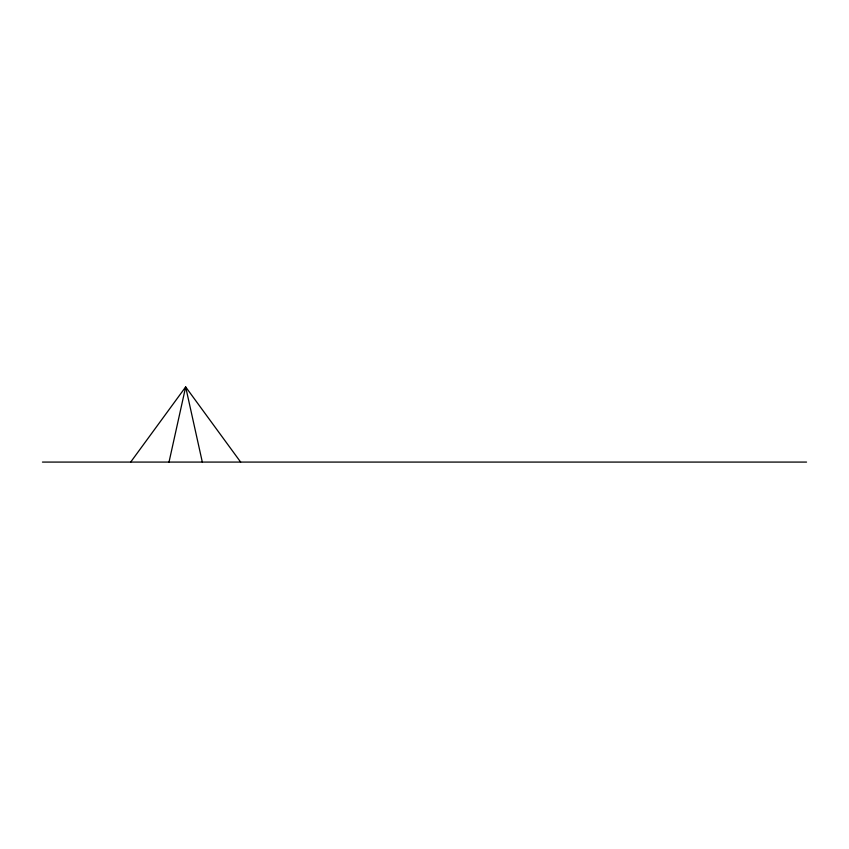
<?xml version="1.0" encoding="UTF-8"?>
<svg xmlns="http://www.w3.org/2000/svg" width="849" height="849" viewBox="0 0 849 849"><rect width="100%" height="100%" fill="white"/><g stroke="black" fill="none" stroke-linecap="round" stroke-linejoin="round"><path stroke-width="1.27" d="M169.015 462.079L185.666 386.921L240.649 462.079M130.682 462.079L185.666 386.921L202.317 462.079M42.45 462.079L806.55 462.079"/></g></svg>
